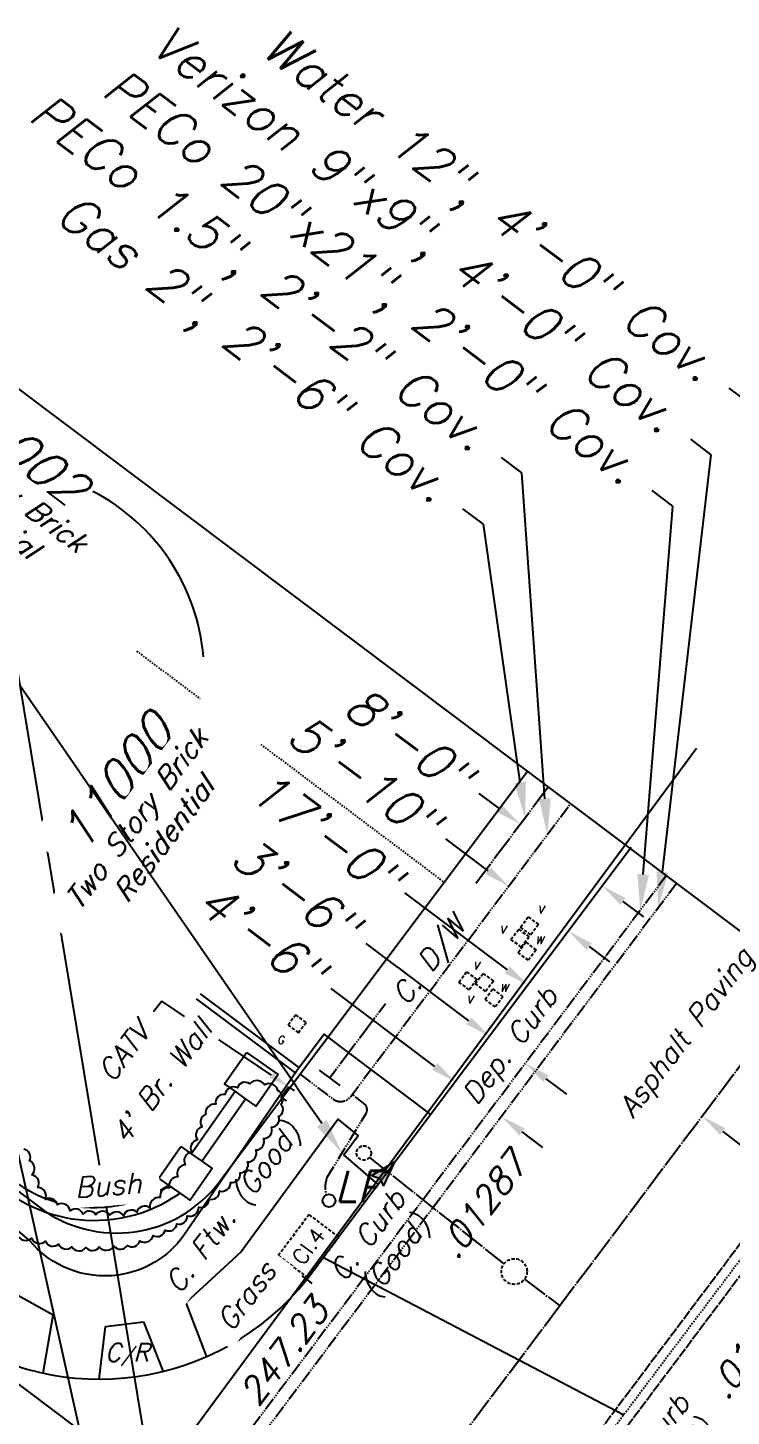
# Model space of a CAD drawing. Header units: feet. Extents: x 2726195 to 2731460, y 295075 to 297838.
# Drawn here: x 2728074.2 to 2728129, y 297729.7 to 297837.9 of the extents above; entities that cross this region are included whole.
import ezdxf
from ezdxf import colors
from ezdxf.entities.mleader import LeaderData, LeaderLine
from ezdxf.math import Vec2, Vec3

# ---------------------------------------------------------------- set-up
doc = ezdxf.new("R2010")
doc.units = ezdxf.units.FT
doc.header["$MEASUREMENT"] = 0
for name, pattern in [('DASHDOT', [1, 0.5, -0.25, 0, -0.25]), ('DASHED2', [0.375, 0.25, -0.125]), ('PWD-NGAS', [2.35, 2, -0.05, 0.1, -0.05, 0.1, -0.05]), ('PWD-SSWR', [3.3, 1.5, -0.15, 1.5, -0.15]), ('PWD-TELE', [1.5, 1, -0.05, 0.1, -0.05, 0.1, -0.05, 0.1, -0.05]), ('PWD-WATR', [2.2, 2, -0.05, 0.1, -0.05])]:
    doc.linetypes.add(name, pattern=pattern)
doc.layers.get('Defpoints').update_dxf_attribs({"color": 8})
for name, color, linetype in [('EX-CONC', 7, 'Continuous'), ('EX-CURB RAMP', 7, 'Continuous'), ('EX-CURB-RAMP', 7, 'Continuous'), ('EX-CURBLINE', 4, 'Continuous'), ('EX-DIMS-OFFSETS', 2, 'Continuous'), ('EX-HOUSELINE', 1, 'Continuous'), ('EX-PARCEL', 7, 'DASHDOT'), ('EX-SPOT ELEV-CITYPLAN', 2, 'Continuous'), ('EX-STREETSCAPE', 7, 'Continuous'), ('EX-SW FLOW ARROW', 6, 'Continuous'), ('EX-TEXT', 7, 'Continuous'), ('EX-TEXT-BLDG', 7, 'Continuous'), ('EX-TEXT-GAS-W1', 51, 'Continuous'), ('EX-TEXT-PECO-W1', 22, 'Continuous'), ('EX-TEXT-VERIZON-W1', 30, 'Continuous'), ('EX-TEXT-WATER-W1', 151, 'Continuous'), ('EX-UTIL-GAS', 51, 'PWD-NGAS'), ('EX-UTIL-GAS-STRU', 51, 'DASHED2'), ('EX-UTIL-PECO', 22, 'PWD-TELE'), ('EX-UTIL-SEWER', 70, 'PWD-SSWR'), ('EX-UTIL-SEWER-STRU', 70, 'DASHED2'), ('EX-UTIL-STORM', 70, 'DASHED2'), ('EX-UTIL-STORM-STRU', 70, 'DASHED2'), ('EX-UTIL-VERIZON', 30, 'PWD-TELE'), ('EX-UTIL-WATER', 151, 'PWD-WATR'), ('EX-UTIL-WATER-STRU', 151, 'DASHED2'), ('EX-WALL', 7, 'Continuous'), ('EX_CURB RAMP TEXT', 7, 'Continuous')]:
    doc.layers.add(name, color=color, linetype=linetype)
doc.layers.add('Sheet Boundry', color=5, linetype='Continuous', plot=False)
doc.styles.add('60', font='simplex.shx', dxfattribs={"oblique": 15, "height": 0.6})
doc.styles.add('80', font='simplex.shx', dxfattribs={"oblique": 15, "height": 1.6})
doc.styles.add('EX-100', font='simplex.shx', dxfattribs={"oblique": 15, "height": 0.1})
doc.styles.add('EX-140', font='simplex.shx', dxfattribs={"oblique": 15, "height": 0.14})
doc.styles.add('EX-80', font='simplex.shx', dxfattribs={"oblique": 15, "height": 0.08})
doc.styles.add('L80-MS-20', font='simplex.shx', dxfattribs={"oblique": 20, "height": 1.6})
doc.styles.add('Simplex Ob', font='simplex.shx', dxfattribs={"oblique": 15})
doc.styles.get("Standard").update_dxf_attribs({"font": 'simplex.shx'})
doc.dimstyles.new('EX-DIMS-UTL', dxfattribs={"dimtxt": 0.14, "dimasz": 0.1, "dimexe": 0.1, "dimexo": 0, "dimgap": 0.05, "dimtad": 0, "dimdec": 0, "dimlfac": 12, "dimzin": 1, "dimdsep": 46, "dimlunit": 4, "dimtxsty": 'EX-140', "dimcen": 0.1, "dimclrd": 256, "dimclre": 256, "dimclrt": 256, "dimadec": 0, "dimazin": 0, "dimtfac": 1, "dimtdec": 0, "dimtofl": 0, "dimtmove": 0, "dimatfit": 0, "dimfxl": 1, "dimtolj": 1, "dimtzin": 0, "dimlwd": -1, "dimlwe": -1, "dimarcsym": 0})

# ---------------------------------------------------------------- blocks, each defined once
blk = doc.blocks.new('*U233')
at = {"layer": 'EX-UTIL-GAS-STRU'}
blk.add_lwpolyline([(0.7, 0.1), (-0.1, 0.7), (-0.7, -0.1), (0.1, -0.7)], close=True, dxfattribs=at)
at = {"layer": 'EX-UTIL-GAS-STRU', "insert": (-1.29, -1.26), "char_height": 0.6, "width": 0.5893, "attachment_point": 5, "style": 'Simplex Ob'}
blk.add_mtext('G', dxfattribs=at)
blk = doc.blocks.new('*U119')
at = {"layer": 'EX-UTIL-WATER-STRU'}
blk.add_lwpolyline([(0.1, -0.7), (-0.7, -0.1), (-0.1, 0.7), (0.7, 0.1)], close=True, dxfattribs=at)
at = {"layer": 'EX-UTIL-WATER-STRU', "insert": (0.76, 0.77), "char_height": 0.6, "width": 0.7322, "attachment_point": 5, "style": 'Simplex Ob'}
blk.add_mtext('W', dxfattribs=at)
blk = doc.blocks.new('*U120')
at = {"layer": 'EX-UTIL-WATER-STRU'}
blk.add_lwpolyline([(0.1, -0.7), (-0.7, -0.1), (-0.1, 0.7), (0.7, 0.1)], close=True, dxfattribs=at)
at = {"layer": 'EX-UTIL-WATER-STRU', "insert": (0.95, 0.86), "char_height": 0.6, "width": 0.7322, "attachment_point": 5, "style": 'Simplex Ob'}
blk.add_mtext('W', dxfattribs=at)
blk = doc.blocks.new('*U123')
at = {"layer": 'EX-UTIL-SEWER-STRU'}
blk.add_lwpolyline([(0.1, -0.7), (-0.7, -0.1), (-0.1, 0.7), (0.7, 0.1)], close=True, dxfattribs=at)
at = {"layer": 'EX-UTIL-SEWER-STRU', "insert": (0.13, -1.46), "char_height": 0.6, "width": 0.6179, "attachment_point": 5, "style": 'Simplex Ob'}
blk.add_mtext('V', dxfattribs=at)
blk = doc.blocks.new('*U124')
at = {"layer": 'EX-UTIL-SEWER-STRU'}
blk.add_lwpolyline([(0.1, -0.7), (-0.7, -0.1), (-0.1, 0.7), (0.7, 0.1)], close=True, dxfattribs=at)
at = {"layer": 'EX-UTIL-SEWER-STRU', "insert": (-0.66, 1.31), "char_height": 0.6, "width": 0.6179, "attachment_point": 5, "style": 'Simplex Ob'}
blk.add_mtext('V', dxfattribs=at)
blk = doc.blocks.new('*U335')
at = {"layer": 'EX-UTIL-SEWER-STRU'}
blk.add_lwpolyline([(0.1, -0.7), (-0.7, -0.1), (-0.1, 0.7), (0.7, 0.1)], close=True, dxfattribs=at)
at = {"layer": 'EX-UTIL-SEWER-STRU', "insert": (-1.36, 0.66), "char_height": 0.6, "width": 0.6179, "attachment_point": 5, "style": 'Simplex Ob'}
blk.add_mtext('V', dxfattribs=at)
blk = doc.blocks.new('*U336')
at = {"layer": 'EX-UTIL-SEWER-STRU'}
blk.add_lwpolyline([(0.1, -0.7), (-0.7, -0.1), (-0.1, 0.7), (0.7, 0.1)], close=True, dxfattribs=at)
at = {"layer": 'EX-UTIL-SEWER-STRU', "insert": (0.85, 1.27), "char_height": 0.6, "width": 0.6179, "attachment_point": 5, "style": 'Simplex Ob'}
blk.add_mtext('V', dxfattribs=at)
blk = doc.blocks.new('*U288')
at = {"layer": 'EX-CURB RAMP'}
for p, q in [((-2.48, -0.32), (-1.99, 3.78)), ((-1.99, 3.78), (0.98, 4.16)), ((0.98, 4.16), (2.48, 0.32))]:
    blk.add_line(p, q, dxfattribs=at)
at = {"layer": 'EX_CURB RAMP TEXT', "insert": (-0.29, 1.6), "char_height": 1.4, "width": 4.9944, "attachment_point": 5, "rotation": 0.0408, "style": 'Simplex Ob'}
blk.add_mtext('C{\\H0.71429x;/}R', dxfattribs=at)
blk = doc.blocks.new('*U289')
at = {"layer": 'EX-STREETSCAPE'}
blk.add_circle((0, 0), 0.5, dxfattribs=at)
at = {"layer": 'EX-STREETSCAPE', "insert": (2.4, 1.12), "char_height": 2.4, "width": 4.1859, "attachment_point": 5, "style": 'Simplex Ob'}
blk.add_mtext('LP', dxfattribs=at)
blk = doc.blocks.new('IN_4CI')
blk.add_lwpolyline([(-2, 0), (2, 0), (2, 2.9), (-2, 2.9)], close=True)
at = {"insert": (0, 1.45), "char_height": 1.2, "width": 1.7414, "attachment_point": 5}
blk.add_mtext('CI.4', dxfattribs=at)
blk = doc.blocks.new('*U84')
at = {"layer": 'EX-SW FLOW ARROW'}
blk.add_hatch(color=256, dxfattribs=at).paths.add_polyline_path([(0, 0), (0.17, 0.122), (0.105, 0.14), (0.07, 0.197)])
blk.add_lwpolyline([(0.07, 0.197), (0, 0), (0.17, 0.122), (0.105, 0.14), (0.07, 0.197)], dxfattribs=at)
blk = doc.blocks.new('*D432')
at = {"layer": 'Defpoints', "color": 0, "transparency": 16777216}
for p in [(2728111.16, 297770.37, 247.41), (2728116.33, 297767.53), (2728115.75, 297766.76)]:
    blk.add_point(p, dxfattribs=at)
at = {"layer": 'EX-DIMS-OFFSETS', "transparency": 16777216}
for p, q in [((2728110.06, 297772.23), (2728106.76, 297774.72)), ((2728117.93, 297766.33), (2728119.52, 297765.13))]:
    blk.add_line(p, q, dxfattribs=at)
for points in [[(2728110.26, 297772.5), (2728109.86, 297771.97), (2728111.66, 297771.03)], [(2728118.13, 297766.59), (2728117.73, 297766.06), (2728116.33, 297767.53)]]:
    blk.add_solid(points, dxfattribs=at)
at = {"layer": 'EX-DIMS-OFFSETS', "transparency": 16777216, "insert": (2728100.39, 297779.5), "char_height": 2.8, "attachment_point": 5, "rotation": 323.0869, "style": 'EX-140', "bg_fill": 3, "box_fill_scale": 1.25, "bg_fill_color": 256, "bg_fill_true_color": 13158600, "bg_fill_transparency": 0}
blk.add_mtext('\\A1;5\'-10"', dxfattribs=at)
blk = doc.blocks.new('*D468')
at = {"layer": 'Defpoints', "color": 0, "transparency": 16777216}
for p in [(2728111.26, 297760.78), (2728110.17, 297759.34), (2728114.13, 297758.78)]:
    blk.add_point(p, dxfattribs=at)
at = {"layer": 'EX-DIMS-OFFSETS', "transparency": 16777216}
for p, q in [((2728108.57, 297760.54), (2728100.55, 297766.57)), ((2728114.57, 297756.03), (2728116.17, 297754.83))]:
    blk.add_line(p, q, dxfattribs=at)
for points in [[(2728108.77, 297760.8), (2728108.37, 297760.27), (2728110.17, 297759.34)], [(2728114.77, 297756.3), (2728114.37, 297755.77), (2728112.97, 297757.23)]]:
    blk.add_solid(points, dxfattribs=at)
at = {"layer": 'EX-DIMS-OFFSETS', "transparency": 16777216, "insert": (2728095.04, 297770.71), "char_height": 2.8, "attachment_point": 5, "rotation": 323.0869, "style": 'EX-140', "bg_fill": 3, "box_fill_scale": 1.25, "bg_fill_color": 256, "bg_fill_true_color": 13158600, "bg_fill_transparency": 0}
blk.add_mtext('\\A1;3\'-6"', dxfattribs=at)
blk = doc.blocks.new('*D550')
at = {"layer": 'Defpoints', "color": 0, "transparency": 16777216}
for p in [(2728112.43, 297775.67), (2728118.75, 297770.76), (2728118.97, 297771.05)]:
    blk.add_point(p, dxfattribs=at)
at = {"layer": 'EX-DIMS-OFFSETS', "transparency": 16777216}
for p, q in [((2728110.97, 297777.05), (2728109.37, 297778.25)), ((2728120.57, 297769.84), (2728122.17, 297768.64))]:
    blk.add_line(p, q, dxfattribs=at)
for points in [[(2728111.17, 297777.32), (2728110.77, 297776.79), (2728112.57, 297775.85)], [(2728120.77, 297770.11), (2728120.37, 297769.58), (2728118.97, 297771.05)]]:
    blk.add_solid(points, dxfattribs=at)
at = {"layer": 'EX-DIMS-OFFSETS', "transparency": 16777216, "insert": (2728103.86, 297782.39), "char_height": 2.8, "attachment_point": 5, "rotation": 323.0869, "style": 'EX-140', "bg_fill": 3, "box_fill_scale": 1.25, "bg_fill_color": 256, "bg_fill_true_color": 13158600, "bg_fill_transparency": 0}
blk.add_mtext('\\A1;8\'-0"', dxfattribs=at)
blk = doc.blocks.new('*D552')
at = {"layer": 'Defpoints', "color": 0, "transparency": 16777216}
for p in [(2728109.75, 297758.77), (2728107.5, 297755.79), (2728113.42, 297756.17)]:
    blk.add_point(p, dxfattribs=at)
at = {"layer": 'EX-DIMS-OFFSETS', "transparency": 16777216}
for p, q in [((2728105.91, 297756.99), (2728097.83, 297763.05)), ((2728112.7, 297751.88), (2728114.3, 297750.68))]:
    blk.add_line(p, q, dxfattribs=at)
for points in [[(2728106.11, 297757.25), (2728105.71, 297756.72), (2728107.5, 297755.79)], [(2728112.9, 297752.15), (2728112.5, 297751.61), (2728111.1, 297753.08)]]:
    blk.add_solid(points, dxfattribs=at)
at = {"layer": 'EX-DIMS-OFFSETS', "transparency": 16777216, "insert": (2728092.37, 297767.16), "char_height": 2.8, "attachment_point": 5, "rotation": 323.0869, "style": 'EX-140', "bg_fill": 3, "box_fill_scale": 1.25, "bg_fill_color": 256, "bg_fill_true_color": 13158600, "bg_fill_transparency": 0}
blk.add_mtext('\\A1;4\'-6"', dxfattribs=at)
blk = doc.blocks.new('*D570')
at = {"layer": 'Defpoints', "color": 0, "transparency": 16777216}
for p in [(2728113.16, 297763.32), (2728106.74, 297754.77), (2728120.41, 297744.66)]:
    blk.add_point(p, dxfattribs=at)
at = {"layer": 'EX-DIMS-OFFSETS', "transparency": 16777216}
for p, q in [((2728111.57, 297764.52), (2728103.57, 297770.52)), ((2728128.36, 297751.91), (2728129.95, 297750.71))]:
    blk.add_line(p, q, dxfattribs=at)
for points in [[(2728111.77, 297764.79), (2728111.36, 297764.25), (2728113.16, 297763.32)], [(2728128.56, 297752.17), (2728128.16, 297751.64), (2728126.76, 297753.11)]]:
    blk.add_solid(points, dxfattribs=at)
at = {"layer": 'EX-DIMS-OFFSETS', "transparency": 16777216, "insert": (2728097.4, 297775.16), "char_height": 2.8, "attachment_point": 5, "rotation": 323.0869, "style": 'EX-140', "bg_fill": 3, "box_fill_scale": 1.25, "bg_fill_color": 256, "bg_fill_true_color": 13158600, "bg_fill_transparency": 0}
blk.add_mtext('\\A1;17\'-0"', dxfattribs=at)

msp = doc.modelspace()

# ---------------------------------------------------------------- linework, layer by layer
at = {"layer": 'Defpoints'}
for points in [[(2728083.893, 297724.353), (2728070.9, 297802.685)], [(2728083.893, 297724.353), (2728126.318, 297781.79)], [(2728029.322, 297765.457), (2728083.893, 297724.353)]]:
    msp.add_lwpolyline(points, dxfattribs=at)
at = {"layer": 'EX-CONC'}
for points in [[(2728075.371, 297733.096), (2728076.151, 297737.599), (2728072.29, 297739.766), (2728053.755, 297753.456), (2728038.949, 297764.666)], [(2728105.601, 297753.251), (2728097.291, 297759.493), (2728095.149, 297756.641)], [(2728101.499, 297747.79), (2728098.823, 297750.093), (2728099.947, 297751.602), (2728098.373, 297752.889), (2728090.816, 297742.534), (2728086.489, 297738.561), (2728088.1, 297734.369)]]:
    msp.add_lwpolyline(points, dxfattribs=at)
msp.add_lwpolyline([(2728095.149, 297756.641), (2728086.324, 297743.792, -0.2042435), (2728081.222, 297740.732, -0.2619516), (2728074.301, 297743.457), (2728071.668, 297745.664)], format="xyb", dxfattribs=at)
at = {"layer": 'EX-CURBLINE'}
msp.add_lwpolyline([(2728121.222, 297774.046), (2728095.935, 297740.383)], dxfattribs=at)
msp.add_arc((2728079.777, 297753.321), 20.699, 234.86022, 321.31353, dxfattribs=at)
at = {"layer": 'EX-HOUSELINE'}
msp.add_lwpolyline([(2728043.028, 297770.095), (2728075.088, 297746.012)], dxfattribs=at)
msp.add_lwpolyline([(2728043.028, 297770.095), (2728075.088, 297746.012)], dxfattribs=at)
msp.add_arc((2728081.109, 297754.027), 10.024, 233.08687, 323.08687, dxfattribs=at)
at = {"layer": 'EX-PARCEL', "ltscale": 0.25}
msp.add_lwpolyline([(2728082.66, 297789.352), (2728106.647, 297771.334)], dxfattribs=at)
at = {"layer": 'EX-STREETSCAPE', "elevation": 247.557}
msp.add_lwpolyline([(2728094.513, 297755.409), (2728095.332, 297754.836), (2728094.759, 297754.017), (2728093.94, 297754.59)], close=True, dxfattribs=at)
at = {"layer": 'EX-UTIL-GAS'}
msp.add_lwpolyline([(2728114.752, 297778.753), (2728097.73, 297756.092)], dxfattribs=at)
at = {"layer": 'EX-UTIL-WATER'}
msp.add_lwpolyline([(2728112.896, 297740.408), (2728115.657, 297738.334)], dxfattribs=at)
at = {"layer": 'EX-UTIL-WATER-STRU'}
msp.add_circle((2728112.096, 297741.009, 247.169), 1, dxfattribs=at)
at = {"layer": 'EX-WALL'}
for points in [[(2728087.317, 297762.251), (2728095.036, 297756.476)], [(2728087.616, 297762.651), (2728095.329, 297756.881)], [(2728086.927, 297750.179), (2728090.335, 297755.049)], [(2728087.746, 297749.606), (2728091.154, 297754.476)]]:
    msp.add_lwpolyline(points, dxfattribs=at)
for points in [[(2728056.287, 297757.808), (2728071.668, 297745.664), (2728072.71, 297747.114, 0.1882712), (2728080.831, 297745.084, 0.121564), (2728085.976, 297747.074), (2728086.027, 297747.147)], [(2728057.673, 297757.988), (2728071.466, 297747.098), (2728072.505, 297748.544, 0.2129014), (2728080.705, 297746.076, 0.1150398), (2728085.178, 297747.741, 0.1150398)]]:
    msp.add_lwpolyline(points, format="xyb", dxfattribs=at)
for points in [[(2728091.235, 297758.081), (2728092.054, 297757.508), (2728092.874, 297756.934), (2728093.693, 297756.361), (2728091.973, 297753.903), (2728091.154, 297754.476), (2728090.335, 297755.049), (2728089.515, 297755.623)], [(2728086.108, 297750.752), (2728086.927, 297750.179), (2728087.746, 297749.606), (2728088.566, 297749.032), (2728086.846, 297746.574), (2728086.027, 297747.147), (2728085.207, 297747.721), (2728084.388, 297748.294)]]:
    msp.add_lwpolyline(points, close=True, dxfattribs=at)
at = {"layer": 'Sheet Boundry'}
msp.add_lwpolyline([(2728073.058, 297810.073), (2728512.809, 297479.741)], dxfattribs=at)

# ---------------------------------------------------------------- block references
at = {"layer": 'EX-CURB-RAMP'}
msp.add_blockref('*U288', (2728082.221, 297732.939, 70.079), dxfattribs=at)
at = {"layer": 'EX-STREETSCAPE'}
msp.add_blockref('*U289', (2728097.655, 297746.528, 247.406), dxfattribs=at)
at = {"layer": 'EX-UTIL-GAS-STRU'}
msp.add_blockref('*U233', (2728095.173, 297760.312, 247.497), dxfattribs=at)
at = {"layer": 'EX-UTIL-SEWER-STRU'}
for name, p in [('*U336', (2728113.291, 297767.94, 247.277)), ('*U335', (2728112.547, 297766.981, 247.259)), ('*U124', (2728109.772, 297763.533, 247.19)), ('*U123', (2728108.488, 297763.66, 247.238))]:
    msp.add_blockref(name, p, dxfattribs=at)
at = {"layer": 'EX-UTIL-STORM-STRU', "rotation": 53.08687492686561}
msp.add_blockref('IN_4CI', (2728097.227, 297742.104), dxfattribs=at)
at = {"layer": 'EX-UTIL-WATER-STRU'}
for name, p in [('*U120', (2728113.1, 297765.96, 247.18)), ('*U119', (2728110.521, 297762.321, 247.037))]:
    msp.add_blockref(name, p, dxfattribs=at)

# ---------------------------------------------------------------- next in the draw order: texts
at = {"layer": 'EX-TEXT-BLDG', "insert": (2728080.987, 297779.007), "char_height": 2.8, "attachment_point": 5, "rotation": 53.08687, "style": 'L80-MS-20', "bg_fill": 2}
msp.add_mtext('11000', dxfattribs=at)

# ---------------------------------------------------------------- next in the draw order: texts
at = {"layer": 'EX-TEXT-BLDG', "insert": (2728083.68, 297775.471), "char_height": 1.6, "width": 19.6368, "attachment_point": 5, "rotation": 53.08687, "style": 'L80-MS-20', "bg_fill": 2}
msp.add_mtext('Two Story Brick Residential ', dxfattribs=at)

# ---------------------------------------------------------------- next in the draw order: leaders
at = {"layer": 'EX-TEXT'}
ml = msp.add_multileader_mtext('Standard', dxfattribs=at)
ml.set_content('{\\W1;CATV}', color=256, style='EX-80')
ml.set_leader_properties(color=256, linetype='ByLayer', lineweight=-1)
ml.build(insert=Vec2(0, 0))
ml.multileader.update_dxf_attribs({"dogleg_length": 0.08, "arrow_head_size": 1.6, "scale": 20})
ctx = ml.context
ctx.base_point, ctx.scale, ctx.char_height, ctx.arrow_head_size, ctx.landing_gap_size, ctx.plane_origin, ctx.plane_x_axis, ctx.plane_y_axis = Vec3(2728079.34, 297755.046), 20, 1.6, 1.6, 0.8, Vec3(2728073.195, 297748.864), Vec3(0.6006034, 0.7995471), Vec3(-0.7995471, 0.6006034)
ctx.text_align_type = 1
notes = []
notes.append((ctx, [(1, (1, 1, 0), (2728084.619, 297762.075), (-0.6006034, -0.7995471), 1.058, [(0, [(2728094.513, 297755.409)], 0, [])])]))
ctx.mtext.insert, ctx.mtext.text_direction, ctx.mtext.rotation, ctx.mtext.width, ctx.mtext.alignment, ctx.mtext.flow_direction = Vec3(2728081.022, 297758.618), Vec3(0.6006034, 0.7995471), -4.7362127, 6.76571, 2, 5
for ctx, leaders in notes:
    for number, flags, end, landing, length, lines in leaders:
        leader = LeaderData()
        leader.index, (leader.has_last_leader_line, leader.has_dogleg_vector, leader.attachment_direction) = number, flags
        leader.last_leader_point, leader.dogleg_vector, leader.dogleg_length = Vec3(end), Vec3(landing), length
        for number, points, colour, breaks in lines:
            line = LeaderLine()
            line.index, line.vertices, line.color, line.breaks = number, Vec3.list(points), colors.encode_raw_color(colour), breaks
            leader.lines.append(line)
        ctx.leaders.append(leader)

# ---------------------------------------------------------------- next in the draw order: texts
at = {"layer": 'EX-TEXT', "char_height": 1.6, "attachment_point": 1, "style": '80', "bg_fill": 2}
for s, insert, width, rotation in [('\\pxqc;Asphalt Paving', (2728120.101, 297753.884, 23.634), 15.64566, 53.08687), ('\\pxqc;Dep. Curb', (2728107.037, 297753.704), 13.53694, 53.08687), ('\\pxqc;Bush', (2728077.167, 297748.301), 6.43797, 4.07562), ('\\pxqc;C. Curb (Good)', (2728097.077, 297740.433, 23.634), 9.76266, 53.08687), ('\\pxqc;C. Curb (Good)', (2728119.205, 297724.492, 23.634), 9.8119, 53.08687)]:
    msp.add_mtext(s, dxfattribs=dict(at, insert=insert, width=width, rotation=rotation))

# ---------------------------------------------------------------- next in the draw order: linework, layer by layer
at = {"layer": 'EX-UTIL-WATER'}
for points in [[(2728134.741, 297763.738), (2728115.657, 297738.334)], [(2728100.82, 297749.896), (2728111.296, 297741.61)], [(2728115.657, 297738.334), (2728099.133, 297716.336)]]:
    msp.add_lwpolyline(points, dxfattribs=at)
at = {"layer": 'EX-UTIL-WATER-STRU'}
msp.add_circle((2728100.376, 297750.247, 247.333), 0.566, dxfattribs=at)

# ---------------------------------------------------------------- next in the draw order: block references
at = {"layer": 'EX-SW FLOW ARROW', "xscale": 10, "yscale": 10, "zscale": 10, "rotation": 174.93117875705}
msp.add_blockref('*U84', (2728102.793, 297749.567), dxfattribs=at)

# ---------------------------------------------------------------- next in the draw order: texts
at = {"layer": 'EX-SPOT ELEV-CITYPLAN', "style": '60', "oblique": 15}
for p in [(2728107.583, 297741.817), (2728128.658, 297730.876)]:
    msp.add_text('.01287', height=2, rotation=53.08687, dxfattribs=at).set_placement(p)
at = {"layer": 'EX-TEXT', "char_height": 1.6, "attachment_point": 1, "rotation": 53.08687, "style": '80', "bg_fill": 2}
for s, insert, width in [('C. D/W', (2728102.434, 297762.611), 10.11567), ("\\pxqc;4' Br. Wall", (2728080.642, 297751.861, 23.634), 11.12654)]:
    msp.add_mtext(s, dxfattribs=dict(at, insert=insert, width=width))

# ---------------------------------------------------------------- next in the draw order: texts
at = {"layer": 'EX-TEXT', "insert": (2728083.411, 297738.372, 23.634), "char_height": 1.6, "width": 20.2732, "attachment_point": 1, "rotation": 53.08687, "style": '80', "bg_fill": 2}
msp.add_mtext('\\pxqc;C. Ftw. (Good)', dxfattribs=at)

# ---------------------------------------------------------------- next in the draw order: leaders
at = {"layer": 'EX-TEXT'}
ml = msp.add_multileader_mtext('Standard', dxfattribs=at)
ml.set_content('{\\W1;UGW}', color=256, style='EX-80')
ml.set_leader_properties(color=256, linetype='ByLayer', lineweight=-1)
ml.build(insert=Vec2(0, 0))
ml.multileader.update_dxf_attribs({"dogleg_length": 0.08, "arrow_head_size": 1.6, "scale": 20})
ctx = ml.context
ctx.base_point, ctx.scale, ctx.char_height, ctx.arrow_head_size, ctx.landing_gap_size, ctx.plane_origin, ctx.plane_x_axis, ctx.plane_y_axis = Vec3(2728022.934, 297717.055), 20, 1.6, 1.6, 0.8, Vec3(2728008.703, 297699.269), Vec3(0.7995471, -0.6006034), Vec3(0.6006034, 0.7995471)
ctx.text_align_type = 1
notes = []
notes.append((ctx, [(1, (1, 1, 0), (2728028.935, 297712.548), (-0.7995471, 0.6006034), 0.799, [(0, [(2728032.127, 297709.893)], 0, [])])]))
ctx.mtext.insert, ctx.mtext.text_direction, ctx.mtext.rotation, ctx.mtext.width, ctx.mtext.alignment, ctx.mtext.flow_direction = Vec3(2728026.096, 297715.681), Vec3(0.7995471, -0.6006034), -0.0238237, 6.76571, 2, 5
for ctx, leaders in notes:
    for number, flags, end, landing, length, lines in leaders:
        leader = LeaderData()
        leader.index, (leader.has_last_leader_line, leader.has_dogleg_vector, leader.attachment_direction) = number, flags
        leader.last_leader_point, leader.dogleg_vector, leader.dogleg_length = Vec3(end), Vec3(landing), length
        for number, points, colour, breaks in lines:
            line = LeaderLine()
            line.index, line.vertices, line.color, line.breaks = number, Vec3.list(points), colors.encode_raw_color(colour), breaks
            leader.lines.append(line)
        ctx.leaders.append(leader)

# ---------------------------------------------------------------- next in the draw order: linework, layer by layer
at = {"layer": 'Defpoints', "linetype": 'Continuous'}
msp.add_lwpolyline([(2728097.227, 297742.104), (2728120.645, 297729.849)], dxfattribs=at)
at = {"layer": 'EX-SPOT ELEV-CITYPLAN'}
msp.add_line((2728095.535, 297740.683), (2728096.334, 297740.083), dxfattribs=at)
at = {"layer": 'EX-STREETSCAPE'}
msp.add_lwpolyline([(2728073.361, 297743.87, 0.5205671), (2728074.463, 297743.612, 0.5205671), (2728075.564, 297743.371, 0.5205671), (2728076.589, 297743.147, 0.5205671), (2728077.624, 297742.921, 0.5205671), (2728078.719, 297742.879, 0.5205671), (2728079.759, 297742.932, 0.5205671), (2728080.906, 297742.992, 0.5205671), (2728081.947, 297743.045, 0.5205671), (2728082.919, 297743.389, 0.5205671), (2728083.952, 297743.828, 0.5205671), (2728084.901, 297744.232, 0.5205671), (2728085.8, 297744.722, 0.5205671), (2728086.607, 297745.344, 0.5205671), (2728087.504, 297746.035, 0.5205671), (2728088.306, 297746.653, 0.5205671), (2728089.124, 297747.284, 0.5205671), (2728089.994, 297747.954, 0.5205671), (2728090.737, 297748.696, 0.5205671), (2728091.316, 297749.542, 0.5205671), (2728091.96, 297750.481, 0.5205671), (2728092.567, 297751.368, 0.5205671), (2728093.177, 297752.262, 0.5205671), (2728093.737, 297753.102, 0.5205671), (2728093.917, 297754.033, 0.5205671), (2728093.672, 297755.106, 0.5205671), (2728092.627, 297755.542, 0.5205671), (2728091.481, 297755.63, 0.5205671), (2728090.522, 297755.319, 0.5205671), (2728089.567, 297754.801, 0.5205671), (2728088.83, 297754.047, 0.5205671), (2728088.054, 297753.253, 0.5205671), (2728087.774, 297752.278, 0.5205671), (2728087.4, 297751.264, 0.5205671), (2728086.96, 297750.332, 0.5205671), (2728086.452, 297749.311, 0.5205671), (2728085.867, 297748.386, 0.5205671), (2728085.239, 297747.525, 0.5205671), (2728084.502, 297746.769, 0.5205671), (2728083.701, 297745.971, 0.5205671), (2728082.678, 297745.646, 0.5205671), (2728081.64, 297745.359, 0.5205671), (2728080.571, 297745.398, 0.5205671), (2728079.491, 297745.437, 0.5205671), (2728078.488, 297745.473, 0.5205671), (2728077.496, 297745.74, 0.5205671), (2728076.482, 297746.204, 0.5205671), (2728075.555, 297746.628, 0.5205671), (2728074.962, 297747.558, 0.5205671), (2728074.495, 297748.535, 0.5205671), (2728074.323, 297749.633, 0.5205671), (2728073.862, 297750.537, 0.5205671)], format="xyb", dxfattribs=at)
at = {"layer": 'EX-UTIL-GAS'}
msp.add_lwpolyline([(2728098.529, 297755.492), (2728096.93, 297756.693)], dxfattribs=at)

# ---------------------------------------------------------------- next in the draw order: texts
at = {"layer": 'EX-SPOT ELEV-CITYPLAN', "style": '60', "oblique": 15}
msp.add_text('247.23', height=2, rotation=53.08687, dxfattribs=at).set_placement((2728092.116, 297730.38))

# ---------------------------------------------------------------- next in the draw order: leaders
at = {"layer": 'EX-TEXT'}
ml = msp.add_multileader_mtext('Standard', dxfattribs=at)
ml.set_content("{\\W1;1'-3' Br. Wall}", color=256, style='EX-80')
ml.set_leader_properties(color=256, linetype='ByLayer', lineweight=-1)
ml.build(insert=Vec2(0, 0))
ml.multileader.update_dxf_attribs({"dogleg_length": 0.08, "arrow_head_size": 1.6, "scale": 20})
ctx = ml.context
ctx.base_point, ctx.scale, ctx.char_height, ctx.arrow_head_size, ctx.landing_gap_size, ctx.plane_origin, ctx.plane_x_axis, ctx.plane_y_axis = Vec3(2727995.447, 297702.501), 20, 1.6, 1.6, 0.8, Vec3(2727960.251, 297705.401), Vec3(0.7995471, -0.6006034), Vec3(0.6006034, 0.7995471)
ctx.text_align_type = 1
notes = []
notes.append((ctx, [(0, (1, 1, 0), (2727994.6, 297703.137), (0.7995471, -0.6006034), 1.058, [(0, [(2728001.777, 297712.214)], 0, [])])]))
ctx.mtext.insert, ctx.mtext.text_direction, ctx.mtext.rotation, ctx.mtext.width, ctx.mtext.alignment, ctx.mtext.flow_direction = Vec3(2728003.087, 297697.762), Vec3(0.7995471, -0.6006034), -0.0238237, 18.02015, 2, 5
for ctx, leaders in notes:
    for number, flags, end, landing, length, lines in leaders:
        leader = LeaderData()
        leader.index, (leader.has_last_leader_line, leader.has_dogleg_vector, leader.attachment_direction) = number, flags
        leader.last_leader_point, leader.dogleg_vector, leader.dogleg_length = Vec3(end), Vec3(landing), length
        for number, points, colour, breaks in lines:
            line = LeaderLine()
            line.index, line.vertices, line.color, line.breaks = number, Vec3.list(points), colors.encode_raw_color(colour), breaks
            leader.lines.append(line)
        ctx.leaders.append(leader)

# ---------------------------------------------------------------- next in the draw order: texts
at = {"layer": 'EX-TEXT', "insert": (2728088.634, 297737.01), "char_height": 1.6, "width": 6.43797, "attachment_point": 1, "rotation": 53.08687, "style": '80', "bg_fill": 2}
msp.add_mtext('\\pxqc;Grass', dxfattribs=at)
at = {"layer": 'EX-TEXT-BLDG', "insert": (2728073.394, 297805.197), "char_height": 2.8, "attachment_point": 5, "rotation": 323.08687, "style": 'L80-MS-20', "bg_fill": 2}
msp.add_mtext('11002', dxfattribs=at)

# ---------------------------------------------------------------- next in the draw order: linework, layer by layer
at = {"layer": 'EX-UTIL-VERIZON'}
msp.add_lwpolyline([(2728124.746, 297771.246), (2728085.534, 297719.045)], dxfattribs=at)

# ---------------------------------------------------------------- next in the draw order: texts
at = {"layer": 'EX-TEXT-BLDG', "insert": (2728070.949, 297801.569), "char_height": 1.6, "width": 22.60678, "attachment_point": 5, "rotation": 323.08687, "style": 'L80-MS-20', "bg_fill": 2}
msp.add_mtext('Two Story Brick Residential ', dxfattribs=at)

# ---------------------------------------------------------------- next in the draw order: linework, layer by layer
at = {"layer": 'EX-TEXT-BLDG'}
msp.add_arc((2728071.908, 297787.561), 16.017, 4.78806, 62.67717, dxfattribs=at)

# ---------------------------------------------------------------- next in the draw order: dimensions: what is measured, and where the dimension line sits
at = {"layer": 'EX-DIMS-OFFSETS'}
dim = msp.add_linear_dim(base=(2728116.327, 297767.529), p1=(2728111.162, 297770.367, 247.406), p2=(2728115.752, 297766.764), angle=143.08687, dimstyle='EX-DIMS-UTL', override={"dimscale": 0, "dimse1": 1, "dimse2": 1, "dimatfit": 1, "dimtfill": 1}, dxfattribs=at)
dim.commit()
dim.dimension.update_dxf_attribs({"geometry": '*D432', "text_midpoint": (2728100.393, 297779.498), "dimtype": 160})

# ---------------------------------------------------------------- next in the draw order: leaders
at = {"layer": 'EX-TEXT-WATER-W1'}
ml = msp.add_multileader_mtext('Standard', dxfattribs=at)
ml.set_content('Water 12", 4\'-0"%%P Cov.', color=256, style='EX-100')
ml.set_leader_properties(color=256, linetype='ByLayer', lineweight=-1)
ml.build(insert=Vec2(0, 0))
ml.multileader.update_dxf_attribs({"dogleg_length": 0.1, "arrow_head_size": 2.8, "scale": 20})
ctx = ml.context
ctx.base_point, ctx.scale, ctx.char_height, ctx.arrow_head_size, ctx.plane_origin, ctx.plane_x_axis, ctx.plane_y_axis = Vec3(2728019.547, 297824.467), 20, 2.8, 2.8, Vec3(2728086.719, 298047.086), Vec3(0.7995471, -0.6006034), Vec3(0.6006034, 0.7995471)
ctx.text_align_type = 2
notes = []
notes.append((ctx, [(1, (1, 1, 0), (2728064.35, 297790.811), (-0.7995471, 0.6006034), 2, [(0, [(2728082.285, 297710.59)], 0, [])])]))
ctx.mtext.insert, ctx.mtext.text_direction, ctx.mtext.rotation, ctx.mtext.alignment, ctx.mtext.flow_direction = Vec3(2728062.153, 297794.546), Vec3(0.7995471, -0.6006034), -0.0238237, 3, 5
for ctx, leaders in notes:
    for number, flags, end, landing, length, lines in leaders:
        leader = LeaderData()
        leader.index, (leader.has_last_leader_line, leader.has_dogleg_vector, leader.attachment_direction) = number, flags
        leader.last_leader_point, leader.dogleg_vector, leader.dogleg_length = Vec3(end), Vec3(landing), length
        for number, points, colour, breaks in lines:
            line = LeaderLine()
            line.index, line.vertices, line.color, line.breaks = number, Vec3.list(points), colors.encode_raw_color(colour), breaks
            leader.lines.append(line)
        ctx.leaders.append(leader)

# ---------------------------------------------------------------- next in the draw order: dimensions: what is measured, and where the dimension line sits
at = {"layer": 'EX-DIMS-OFFSETS'}
dim = msp.add_linear_dim(base=(2728110.172, 297759.337), p1=(2728114.131, 297758.779), p2=(2728111.258, 297760.782), angle=143.08687, dimstyle='EX-DIMS-UTL', override={"dimscale": 0, "dimse1": 1, "dimse2": 1, "dimatfit": 1, "dimtfill": 1}, dxfattribs=at)
dim.commit()
dim.dimension.update_dxf_attribs({"geometry": '*D468', "text_midpoint": (2728095.036, 297770.707), "dimtype": 160})

# ---------------------------------------------------------------- next in the draw order: linework, layer by layer
at = {"layer": 'EX-UTIL-PECO'}
msp.add_lwpolyline([(2728123.947, 297771.846), (2728086.523, 297722.027), (2728032.393, 297710.918)], dxfattribs=at)
msp.add_lwpolyline([(2728097.449, 297746.984, -0.1759897), (2728097.512, 297748.348), (2728100.56, 297753.319, 0.2748593), (2728100.506, 297754.001), (2728099.48, 297754.815)], format="xyb", dxfattribs=at)

# ---------------------------------------------------------------- next in the draw order: dimensions: what is measured, and where the dimension line sits
at = {"layer": 'EX-DIMS-OFFSETS'}
dim = msp.add_linear_dim(base=(2728118.968, 297771.046), p1=(2728112.433, 297775.666), p2=(2728118.755, 297770.762), angle=143.08687, dimstyle='EX-DIMS-UTL', override={"dimscale": 0, "dimse1": 1, "dimse2": 1, "dimatfit": 1, "dimtfill": 1}, dxfattribs=at)
dim.commit()
dim.dimension.update_dxf_attribs({"geometry": '*D550', "text_midpoint": (2728103.864, 297782.391), "dimtype": 160})

# ---------------------------------------------------------------- next in the draw order: linework, layer by layer
at = {"layer": 'EX-UTIL-PECO'}
msp.add_lwpolyline([(2728095.408, 297756.373), (2728097.96, 297754.456, 0.4142136), (2728099.36, 297754.655), (2728116.484, 297777.452)], format="xyb", dxfattribs=at)

# ---------------------------------------------------------------- next in the draw order: dimensions: what is measured, and where the dimension line sits
at = {"layer": 'EX-DIMS-OFFSETS'}
dim = msp.add_linear_dim(base=(2728107.505, 297755.785), p1=(2728113.418, 297756.165), p2=(2728109.746, 297758.769), angle=143.08687, dimstyle='EX-DIMS-UTL', override={"dimscale": 0, "dimse1": 1, "dimse2": 1, "dimatfit": 1, "dimtfill": 1}, dxfattribs=at)
dim.commit()
dim.dimension.update_dxf_attribs({"geometry": '*D552', "text_midpoint": (2728092.368, 297767.155), "dimtype": 160})

# ---------------------------------------------------------------- next in the draw order: dimensions: what is measured, and where the dimension line sits
dim = msp.add_linear_dim(base=(2728113.164, 297763.32), p1=(2728120.41, 297744.66), p2=(2728106.743, 297754.771), angle=143.08687, dimstyle='EX-DIMS-UTL', override={"dimscale": 0, "dimse1": 1, "dimse2": 1, "dimatfit": 1, "dimtfill": 1}, dxfattribs=at)
dim.commit()
dim.dimension.update_dxf_attribs({"geometry": '*D570', "text_midpoint": (2728097.397, 297775.164), "dimtype": 160})

# ---------------------------------------------------------------- next in the draw order: linework, layer by layer
at = {"layer": 'EX-HOUSELINE'}
msp.add_lwpolyline([(2728113.133, 297779.969), (2728089.124, 297748.007)], dxfattribs=at)
at = {"layer": 'EX-UTIL-SEWER', "ltscale": 0.5}
for points in [[(2728141.075, 297758.296), (2728113.767, 297721.942)], [(2728142.275, 297757.395), (2728114.966, 297721.041)]]:
    msp.add_lwpolyline(points, dxfattribs=at)
at = {"layer": 'EX-UTIL-STORM', "ltscale": 0.5}
msp.add_lwpolyline([(2728141.675, 297757.846), (2728114.454, 297721.608)], dxfattribs=at)

# ---------------------------------------------------------------- next in the draw order: leaders
at = {"layer": 'EX-TEXT-GAS-W1'}
ml = msp.add_multileader_mtext('Standard', dxfattribs=at)
ml.set_content('Gas 2", 2\'-6" Cov.', color=256, style='EX-100')
ml.set_leader_properties(color=256, linetype='ByLayer', lineweight=-1)
ml.build(insert=Vec2(0, 0))
ml.multileader.update_dxf_attribs({"dogleg_length": 0.1, "arrow_head_size": 2.8, "scale": 20})
ctx = ml.context
ctx.base_point, ctx.scale, ctx.char_height, ctx.arrow_head_size, ctx.plane_origin, ctx.plane_x_axis, ctx.plane_y_axis = Vec3(2728072.366, 297827.268), 20, 2.8, 2.8, Vec3(2728021.902, 297798.418), Vec3(0.7995471, -0.6006034), Vec3(0.6006034, 0.7995471)
ctx.text_align_type = 2
notes = []
notes.append((ctx, [(0, (1, 1, 0), (2728109.692, 297799.23), (-0.7995471, 0.6006034), 2, [(0, [(2728112.95, 297776.354)], 0, [])])]))
ctx.mtext.insert, ctx.mtext.text_direction, ctx.mtext.rotation, ctx.mtext.alignment, ctx.mtext.flow_direction = Vec3(2728107.495, 297802.965), Vec3(0.7995471, -0.6006034), -0.0238237, 3, 5
at = {"layer": 'EX-TEXT-PECO-W1'}
ml = msp.add_multileader_mtext('Standard', dxfattribs=at)
ml.set_content('PECo 20"x21", 2\'-0" Cov.', color=256, style='EX-100')
ml.set_leader_properties(color=256, linetype='ByLayer', lineweight=-1)
ml.build(insert=Vec2(0, 0))
ml.multileader.update_dxf_attribs({"dogleg_length": 0.1, "arrow_head_size": 2.8, "scale": 20})
ctx = ml.context
ctx.base_point, ctx.scale, ctx.char_height, ctx.arrow_head_size, ctx.plane_origin, ctx.plane_x_axis, ctx.plane_y_axis = Vec3(2728075.065, 297837.748), 20, 2.8, 2.8, Vec3(2728120.646, 297722.547), Vec3(0.7995471, -0.6006034), Vec3(0.6006034, 0.7995471)
ctx.text_align_type = 2
notes.append((ctx, [(1, (1, 1, 0), (2728124.453, 297800.649), (-0.7995471, 0.6006034), 2, [(0, [(2728121.93, 297769.161)], 0, [])])]))
ctx.mtext.insert, ctx.mtext.text_direction, ctx.mtext.rotation, ctx.mtext.alignment, ctx.mtext.flow_direction = Vec3(2728122.255, 297804.384), Vec3(0.7995471, -0.6006034), -0.0238237, 3, 5
ml = msp.add_multileader_mtext('Standard', dxfattribs=at)
ml.set_content('PECo 1.5", 2\'-2" Cov.', color=256, style='EX-100')
ml.set_leader_properties(color=256, linetype='ByLayer', lineweight=-1)
ml.build(insert=Vec2(0, 0))
ml.multileader.update_dxf_attribs({"dogleg_length": 0.1, "arrow_head_size": 2.8, "scale": 20})
ctx = ml.context
ctx.base_point, ctx.scale, ctx.char_height, ctx.arrow_head_size, ctx.plane_origin, ctx.plane_x_axis, ctx.plane_y_axis = Vec3(2728069.917, 297835.362), 20, 2.8, 2.8, Vec3(2728117.643, 297718.549), Vec3(0.7995471, -0.6006034), Vec3(0.6006034, 0.7995471)
ctx.text_align_type = 2
notes.append((ctx, [(1, (1, 1, 0), (2728112.695, 297803.228), (-0.7995471, 0.6006034), 2, [(0, [(2728114.685, 297775.056)], 0, [])])]))
ctx.mtext.insert, ctx.mtext.text_direction, ctx.mtext.rotation, ctx.mtext.alignment, ctx.mtext.flow_direction = Vec3(2728110.498, 297806.963), Vec3(0.7995471, -0.6006034), -0.0238237, 3, 5
ml = msp.add_multileader_mtext('Standard', dxfattribs=at)
ml.set_content('PECo 1.25", 2\'-3" Cov.', color=256, style='EX-100')
ml.set_leader_properties(color=256, linetype='ByLayer', lineweight=-1)
ml.build(insert=Vec2(0, 0))
ml.multileader.update_dxf_attribs({"dogleg_length": 0.1, "arrow_head_size": 2.8, "scale": 20})
ctx = ml.context
ctx.base_point, ctx.scale, ctx.char_height, ctx.arrow_head_size, ctx.plane_origin, ctx.plane_x_axis, ctx.plane_y_axis = Vec3(2728022.685, 297829.038), 20, 2.8, 2.8, Vec3(2728047.309, 297721.354), Vec3(0.7995471, -0.6006034), Vec3(0.6006034, 0.7995471)
ctx.text_align_type = 2
notes.append((ctx, [(1, (1, 1, 0), (2728067.594, 297795.302), (-0.7995471, 0.6006034), 2, [(0, [(2728098.684, 297750.246)], 0, [])])]))
ctx.mtext.insert, ctx.mtext.text_direction, ctx.mtext.rotation, ctx.mtext.alignment, ctx.mtext.flow_direction = Vec3(2728065.397, 297799.037), Vec3(0.7995471, -0.6006034), -0.0238237, 3, 5
at = {"layer": 'EX-TEXT-VERIZON-W1'}
ml = msp.add_multileader_mtext('Standard', dxfattribs=at)
ml.set_content('Verizon 9"x9", 4\'-0" Cov.', color=256, style='EX-100')
ml.set_leader_properties(color=256, linetype='ByLayer', lineweight=-1)
ml.build(insert=Vec2(0, 0))
ml.multileader.update_dxf_attribs({"dogleg_length": 0.1, "arrow_head_size": 2.8, "scale": 20})
ctx = ml.context
ctx.base_point, ctx.scale, ctx.char_height, ctx.arrow_head_size, ctx.plane_origin, ctx.plane_x_axis, ctx.plane_y_axis = Vec3(2728078.881, 297841.135), 20, 2.8, 2.8, Vec3(2727981.642, 297903.233), Vec3(0.7995471, -0.6006034), Vec3(0.6006034, 0.7995471)
ctx.text_align_type = 2
notes.append((ctx, [(0, (1, 1, 0), (2728127.456, 297804.647), (-0.7995471, 0.6006034), 2, [(0, [(2728123.324, 297769.352)], 0, [])])]))
ctx.mtext.insert, ctx.mtext.text_direction, ctx.mtext.rotation, ctx.mtext.alignment, ctx.mtext.flow_direction = Vec3(2728125.258, 297808.382), Vec3(0.7995471, -0.6006034), -0.0238237, 3, 5
at = {"layer": 'EX-TEXT-WATER-W1'}
ml = msp.add_multileader_mtext('Standard', dxfattribs=at)
ml.set_content('Water 12", 4\'-0" Cov.', color=256, style='EX-100')
ml.set_leader_properties(color=256, linetype='ByLayer', lineweight=-1)
ml.build(insert=Vec2(0, 0))
ml.multileader.update_dxf_attribs({"dogleg_length": 0.1, "arrow_head_size": 2.8, "scale": 20})
ctx = ml.context
ctx.base_point, ctx.scale, ctx.char_height, ctx.arrow_head_size, ctx.plane_origin, ctx.plane_x_axis, ctx.plane_y_axis = Vec3(2728088.427, 297840.218), 20, 2.8, 2.8, Vec3(2728166.062, 298056.274), Vec3(0.7995471, -0.6006034), Vec3(0.6006034, 0.7995471)
ctx.text_align_type = 2
notes.append((ctx, [(1, (1, 1, 0), (2728130.459, 297808.645), (-0.7995471, 0.6006034), 2, [(0, [(2728132.939, 297761.339)], 0, [])])]))
ctx.mtext.insert, ctx.mtext.text_direction, ctx.mtext.rotation, ctx.mtext.alignment, ctx.mtext.flow_direction = Vec3(2728128.262, 297812.38), Vec3(0.7995471, -0.6006034), -0.0238237, 3, 5
for ctx, leaders in notes:
    for number, flags, end, landing, length, lines in leaders:
        leader = LeaderData()
        leader.index, (leader.has_last_leader_line, leader.has_dogleg_vector, leader.attachment_direction) = number, flags
        leader.last_leader_point, leader.dogleg_vector, leader.dogleg_length = Vec3(end), Vec3(landing), length
        for number, points, colour, breaks in lines:
            line = LeaderLine()
            line.index, line.vertices, line.color, line.breaks = number, Vec3.list(points), colors.encode_raw_color(colour), breaks
            leader.lines.append(line)
        ctx.leaders.append(leader)

doc.saveas('drawing.dxf')
